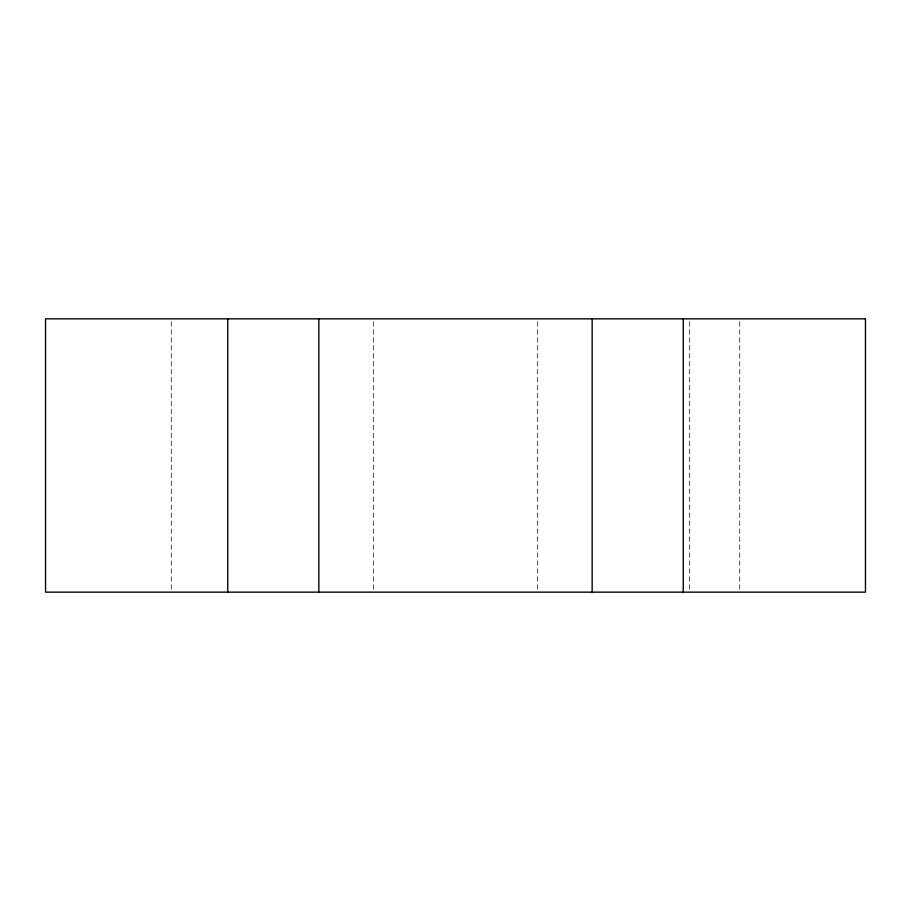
<?xml version="1.0" encoding="UTF-8"?>
<svg xmlns="http://www.w3.org/2000/svg" width="911" height="911" viewBox="0 0 911 911"><rect width="100%" height="100%" fill="white"/><g stroke="black" fill="none" stroke-linecap="round" stroke-linejoin="round"><path stroke-width="0.68" stroke-dasharray="4.55 3.42" d="M739.732 321.685L739.732 590.738M689.559 321.685L689.559 590.738M537.49 321.685L537.49 590.738M373.51 321.685L373.51 592.15M171.268 321.685L171.268 592.15"/><path stroke-width="1.37" d="M683.261 318.85L683.261 592.15M592.15 318.85L592.15 592.15M318.85 318.85L318.85 592.15M227.739 318.85L227.739 592.15M865.45 318.85L45.55 318.85L45.55 592.15L865.45 592.15L865.45 318.85"/></g></svg>
